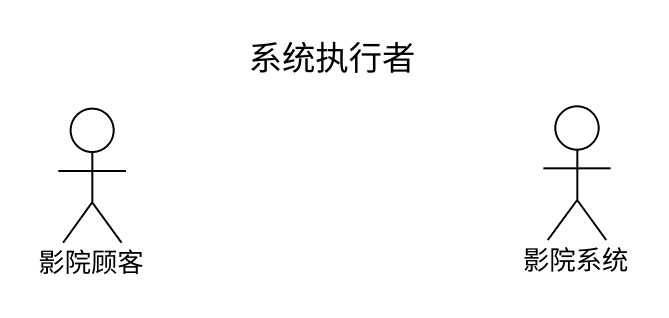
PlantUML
@startuml
title 系统执行者
actor 影院顾客
actor 影院系统
@enduml
